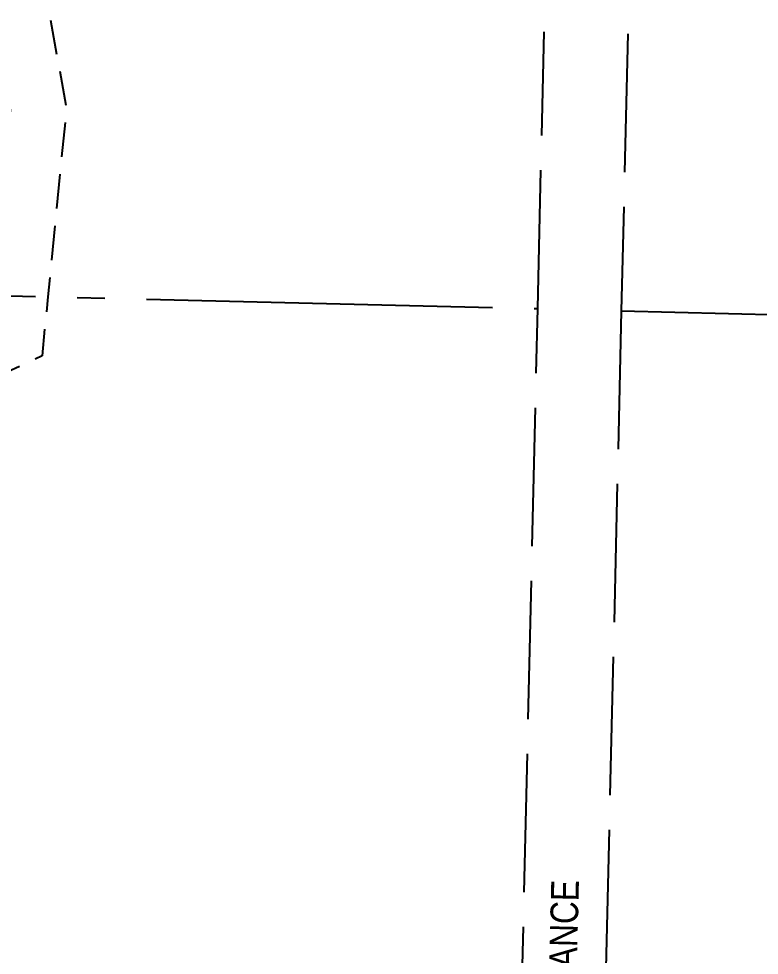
# Model space of a CAD drawing. Extents: x 390844 to 396105, y 6060704 to 6064255.
# Drawn here: x 394781.4 to 395048.7, y 6062165.9 to 6062504.1 of the extents above; entities that cross this region are included whole.
import ezdxf

# ---------------------------------------------------------------- set-up
doc = ezdxf.new("R2010")
doc.units = 0
doc.header["$LTSCALE"] = 5
for name, pattern in [('foc-ACCESSROAD', [3.75, 2.5, -1.25]), ('foc-QUARTERLINE', [33, 25, -3, 2, -3]), ('foc-UNSURVEYED', [12.5, 10, -2.5])]:
    doc.linetypes.add(name, pattern=pattern)
for name, color, linetype in [('F-AR', 190, 'foc-ACCESSROAD'), ('L-QSEC', 8, 'foc-QUARTERLINE'), ('L-USEC', 7, 'foc-UNSURVEYED')]:
    doc.layers.add(name, color=color, linetype=linetype)
doc.styles.add('80L', font='ARIALN.TTF', dxfattribs={"height": 10})

msp = doc.modelspace()

# ---------------------------------------------------------------- linework, layer by layer
at = {"layer": 'F-AR', "flags": 128}
msp.add_lwpolyline([(394792.81, 6062503.66), (394798.6, 6062471.99), (394791.88, 6062403.7), (394789.78, 6062382.37), (394768.73, 6062372.66), (394758.21, 6062367.81), (394375.59, 6062191.44), (394366.71, 6062187.35), (394350.19, 6062201.74), (394359.07, 6062205.85), (394431.7, 6062239.33), (394760.48, 6062390.88), (394771, 6062395.74), (394771.83, 6062404.18), (394778.42, 6062471.16), (394772.39, 6062504.14)], dxfattribs=at)
at = {"layer": 'L-QSEC'}
for p, q in [((394167.66, 6062418.65), (394968.75, 6062399.48)), ((394998.91, 6062398.7), (395755.41, 6062379.15))]:
    msp.add_line(p, q, dxfattribs=at)
at = {"layer": 'L-USEC'}
for p, q in [((394968.75, 6062399.48), (394971.08, 6062499.45)), ((395001.23, 6062498.74), (394998.91, 6062398.7)), ((394952.23, 6061688.8), (394968.75, 6062399.48)), ((394998.91, 6062398.7), (394981.8, 6061663.02))]:
    msp.add_line(p, q, dxfattribs=at)

# ---------------------------------------------------------------- texts
at = {"layer": 'L-USEC', "insert": (394966.07, 6061876.85), "char_height": 9.9961, "attachment_point": 1, "rotation": 88.6281, "style": '80L'}
msp.add_mtext_dynamic_manual_height_columns('\\pi0.2784;30.18 THEORETICAL GOVERNMENT ROAD ALLOAWANCE', width=315.7123, gutter_width=49.98, heights=[0], dxfattribs=at)

doc.saveas('drawing.dxf')
